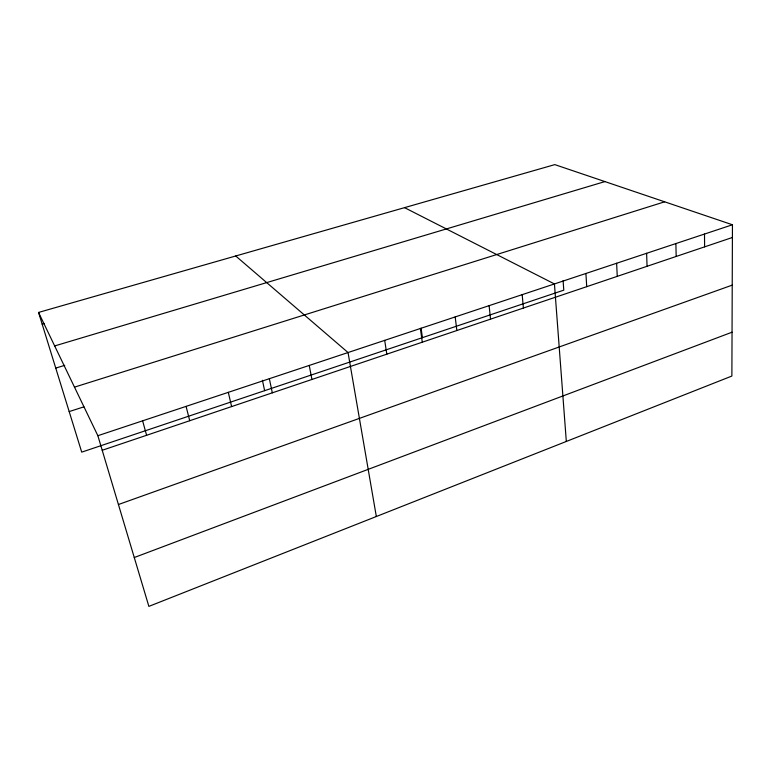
<?xml version="1.0" encoding="UTF-8"?>
<svg xmlns="http://www.w3.org/2000/svg" width="771" height="771" viewBox="0 0 771 771"><rect width="100%" height="100%" fill="white"/><g stroke="black" fill="none" stroke-linecap="round" stroke-linejoin="round"><path stroke-width="1.16" d="M732.45 224.766L731.881 376.046L148.87 606.382L97.859 435.702L38.55 312.438L554.812 164.618L732.45 224.766L97.859 435.702M134.27 557.529L732.045 332.205M118.426 504.523L732.219 285.135M102.215 450.274L732.402 237.478M69.188 411.579L83.904 406.847M74.488 387.138L664.65 201.809M55.753 368.095L64.725 365.348M54.664 345.938L604.936 181.58M42.164 324.148L44.467 323.483M404.534 207.65L554.436 283.93L566.319 441.455M235.724 255.982L348.039 352.54L376.335 516.522M38.55 312.438L81.716 452.134L563.784 290.156L563.1 280.673M142.616 420.821L146.606 435.287M186.081 406.375L189.714 420.725M228.303 392.343L231.608 406.577M262.41 380.286L264.636 390.675M269.339 378.706L272.327 392.834M309.238 365.444L311.918 379.457M384.69 340.358L386.83 354.168M420.397 328.485L422.286 342.189M421.101 328.167L422.412 337.659M455.198 316.92L456.846 330.518M489.113 305.644L490.539 319.146M522.179 294.657L523.393 308.053M585.912 273.474L586.721 286.667M616.627 263.258L617.243 276.355M646.618 253.293L647.052 266.294M675.897 243.559L676.167 256.464M704.501 234.056L704.607 246.855"/></g></svg>
